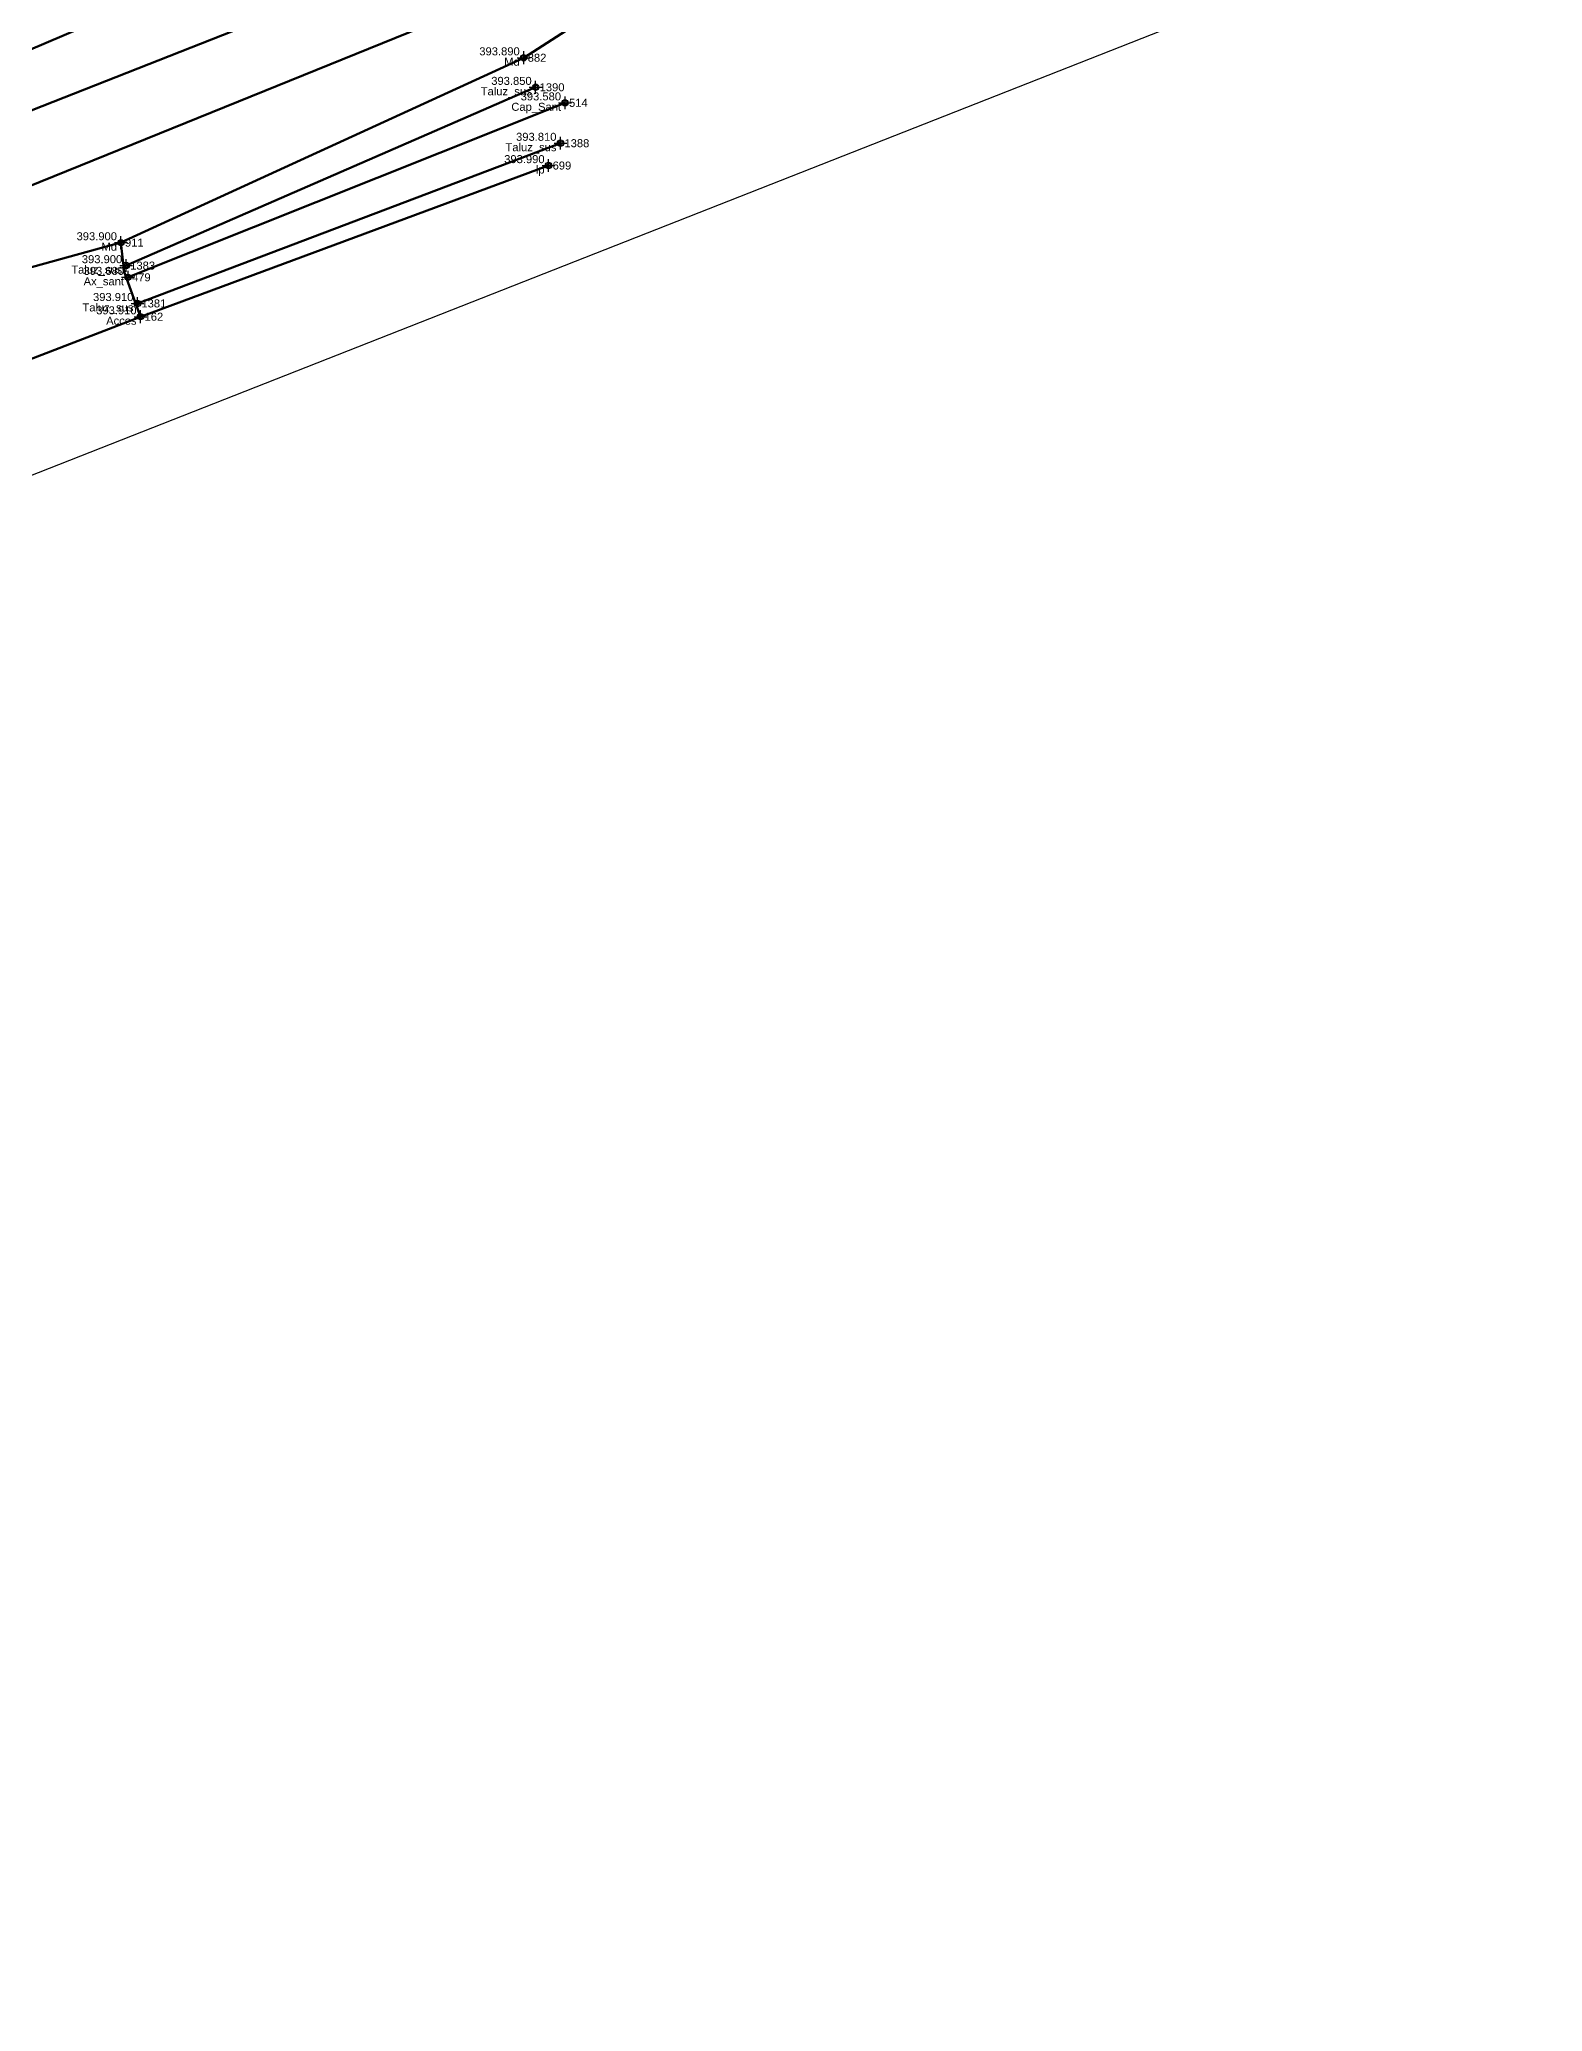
# Model space of a CAD drawing. Extents: x 396921 to 401273, y 555385 to 556691.
# Drawn here: x 401140.4 to 401187.4, y 555476.6 to 555538.2 of the extents above; entities that cross this region are included whole.
import ezdxf
from ezdxf.enums import TextEntityAlignment as Align

# ---------------------------------------------------------------- set-up
doc = ezdxf.new("R2010")
doc.units = 0
doc.header["$PDMODE"] = 34
doc.header["$PDSIZE"] = 0.2
for name, color, linetype in [('Boundary', 30, 'Continuous'), ('TOPO_CERC', 1, 'Continuous'), ('TOPO_CODE', 7, 'Continuous'), ('TOPO_ELEVATION', 7, 'Continuous'), ('TOPO_POINT_ID', 7, 'Continuous'), ('TOPO_POINTS', 7, 'Continuous'), ('TOPO_SYMBOL', 1, 'Continuous')]:
    doc.layers.add(name, color=color, linetype=linetype)
doc.layers.add('RO-LINES-LIN', color=7, linetype='Continuous', lineweight=25)
doc.styles.get("Standard").update_dxf_attribs({"font": 'arial.ttf'})

# ---------------------------------------------------------------- blocks, each defined once
blk = doc.blocks.new('PUNCTOPO')
at = {"layer": 'TOPO_CERC'}
blk.add_circle((0, 0), 0.25, dxfattribs=at)
at = {"layer": 'TOPO_SYMBOL'}
blk.add_point((0, 0), dxfattribs=at)

msp = doc.modelspace()

# ---------------------------------------------------------------- linework, layer by layer
at = {"layer": 'Boundary'}
msp.add_lwpolyline([(400782.27, 555419.966), (400797.443, 555426.234), (400823.731, 555430.88), (400845.583, 555433.73), (400857.374, 555427.942), (400863.163, 555414.672), (400862.601, 555402.472), (400857.601, 555398.287), (400866.931, 555384.958), (400885.38, 555397.162), (400895.546, 555393.538), (400925.352, 555411.951), (401008.877, 555457.734), (401046.565, 555480.639), (401055.061, 555475.118), (401072.195, 555493.804), (401097.17, 555507.715), (401176.75, 555538.999), (401183.742, 555563.846), (401200.309, 555592.866), (401215.918, 555634.989), (401234.326, 555668.538)], dxfattribs=at)
at = {"layer": 'RO-LINES-LIN', "lineweight": 100}
for points in [[(401214.159, 555661.389, 395.68), (401208.976, 555638.929, 394.33), (401203.479, 555624.544, 393.87), (401178.708, 555569.229, 393.94), (401168.557, 555549.789, 393.88), (401164.726, 555545.703, 393.86), (401154.777, 555539.594, 393.87), (401118.275, 555524.8, 393.99), (401021.682, 555476.262, 394.87), (400953.042, 555438.594, 396.3), (400933.143, 555428.093, 396.67), (400917.402, 555420.535, 396.77), (400894.823, 555408.414, 396.69), (400875.034, 555399.312, 395.6)], [(401028.589, 555482.081, 394.72), (401080.095, 555508.961, 394.35), (401085.371, 555511.363, 394.33), (401116.932, 555526.871, 393.9), (401147.427, 555538.866, 393.76), (401153.963, 555541.122, 393.76), (401159.951, 555544.257, 393.81), (401163.825, 555546.807, 393.77), (401167.335, 555550.713, 393.79), (401174.82, 555564.673, 393.85), (401177.619, 555570.293, 393.89), (401185.432, 555586.594, 394.09), (401187.552, 555591.135, 394.14), (401201.649, 555624.844, 393.86), (401204.126, 555631.466, 393.94), (401207.037, 555639.31, 394.24), (401209.238, 555646.509, 395.24)], [(401167.485, 555540.631, 394.13), (401165.66, 555544.162, 393.9), (401155.514, 555537.636, 393.89), (401142.928, 555531.859, 393.9), (401137.557, 555530.384, 393.93), (401119.664, 555522.685, 393.98), (401097.565, 555513.03, 394.3), (401092.411, 555510.045, 394.37), (401071.079, 555499.499, 394.36), (401065.881, 555496.997, 394.32), (401040.578, 555484.418, 394.49), (401035.539, 555481.942, 394.59)], [(401134.661, 555535.58, 393.87), (401144.11, 555539.616, 393.71)], [(401143.092, 555531.143, 393.9), (401155.887, 555536.713, 393.85)], [(401143.148, 555530.777, 393.68), (401156.805, 555536.228, 393.58)], [(401156.662, 555534.966, 393.81), (401143.442, 555529.961, 393.91)], [(401143.541, 555529.546, 393.91), (401156.291, 555534.268, 393.99), (401156.291, 555534.268, 393.99)], [(401137.557, 555530.384, 393.93), (401138.281, 555528.774, 394.032), (401138.633, 555527.656, 394.1), (401143.541, 555529.546, 393.91), (401143.026, 555530.946, 393.904), (401142.928, 555531.859, 393.9)]]:
    msp.add_polyline3d(points, dxfattribs=at)

# ---------------------------------------------------------------- block references
at = {"layer": 'TOPO_POINTS'}
ref = msp.add_blockref('PUNCTOPO', (401155.514, 555537.636, 393.89), dxfattribs=dict(at, xscale=0.25, yscale=0.25, zscale=0.25))
ref.add_attrib('POINT', '882', dxfattribs={"layer": 'TOPO_POINT_ID', "height": 0.25}).set_placement((401155.639, 555537.636, 393.89), align=Align.MIDDLE_LEFT)
ref.add_attrib('ELEVATION', '393.890', dxfattribs={"layer": 'TOPO_ELEVATION', "height": 0.25}).set_placement((401155.389, 555537.636, 393.89), align=Align.BOTTOM_RIGHT)
ref.add_attrib('CODE', 'Md', dxfattribs={"layer": 'TOPO_CODE', "height": 0.25}).set_placement((401155.389, 555537.636, 393.89), align=Align.TOP_RIGHT)
ref = msp.add_blockref('PUNCTOPO', (401155.887, 555536.713, 393.85), dxfattribs=dict(at, xscale=0.25, yscale=0.25, zscale=0.25))
ref.add_attrib('POINT', '1390', dxfattribs={"layer": 'TOPO_POINT_ID', "height": 0.25}).set_placement((401156.012, 555536.713, 393.85), align=Align.MIDDLE_LEFT)
ref.add_attrib('ELEVATION', '393.850', dxfattribs={"layer": 'TOPO_ELEVATION', "height": 0.25}).set_placement((401155.762, 555536.713, 393.85), align=Align.BOTTOM_RIGHT)
ref.add_attrib('CODE', 'Taluz_sus', dxfattribs={"layer": 'TOPO_CODE', "height": 0.25}).set_placement((401155.762, 555536.713, 393.85), align=Align.TOP_RIGHT)
ref = msp.add_blockref('PUNCTOPO', (401156.805, 555536.228, 393.58), dxfattribs=dict(at, xscale=0.25, yscale=0.25, zscale=0.25))
ref.add_attrib('POINT', '514', dxfattribs={"layer": 'TOPO_POINT_ID', "height": 0.25}).set_placement((401156.93, 555536.228, 393.58), align=Align.MIDDLE_LEFT)
ref.add_attrib('ELEVATION', '393.580', dxfattribs={"layer": 'TOPO_ELEVATION', "height": 0.25}).set_placement((401156.68, 555536.228, 393.58), align=Align.BOTTOM_RIGHT)
ref.add_attrib('CODE', 'Cap_Sant', dxfattribs={"layer": 'TOPO_CODE', "height": 0.25}).set_placement((401156.68, 555536.228, 393.58), align=Align.TOP_RIGHT)
ref = msp.add_blockref('PUNCTOPO', (401156.662, 555534.966, 393.81), dxfattribs=dict(at, xscale=0.25, yscale=0.25, zscale=0.25))
ref.add_attrib('POINT', '1388', dxfattribs={"layer": 'TOPO_POINT_ID', "height": 0.25}).set_placement((401156.787, 555534.966, 393.81), align=Align.MIDDLE_LEFT)
ref.add_attrib('ELEVATION', '393.810', dxfattribs={"layer": 'TOPO_ELEVATION', "height": 0.25}).set_placement((401156.537, 555534.966, 393.81), align=Align.BOTTOM_RIGHT)
ref.add_attrib('CODE', 'Taluz_sus', dxfattribs={"layer": 'TOPO_CODE', "height": 0.25}).set_placement((401156.537, 555534.966, 393.81), align=Align.TOP_RIGHT)
ref = msp.add_blockref('PUNCTOPO', (401156.291, 555534.268, 393.99), dxfattribs=dict(at, xscale=0.25, yscale=0.25, zscale=0.25))
ref.add_attrib('POINT', '699', dxfattribs={"layer": 'TOPO_POINT_ID', "height": 0.25}).set_placement((401156.416, 555534.268, 393.99), align=Align.MIDDLE_LEFT)
ref.add_attrib('ELEVATION', '393.990', dxfattribs={"layer": 'TOPO_ELEVATION', "height": 0.25}).set_placement((401156.166, 555534.268, 393.99), align=Align.BOTTOM_RIGHT)
ref.add_attrib('CODE', 'lp', dxfattribs={"layer": 'TOPO_CODE', "height": 0.25}).set_placement((401156.166, 555534.268, 393.99), align=Align.TOP_RIGHT)
ref = msp.add_blockref('PUNCTOPO', (401142.928, 555531.859, 393.9), dxfattribs=dict(at, xscale=0.25, yscale=0.25, zscale=0.25))
ref.add_attrib('POINT', '911', dxfattribs={"layer": 'TOPO_POINT_ID', "height": 0.25}).set_placement((401143.053, 555531.859, 393.9), align=Align.MIDDLE_LEFT)
ref.add_attrib('ELEVATION', '393.900', dxfattribs={"layer": 'TOPO_ELEVATION', "height": 0.25}).set_placement((401142.803, 555531.859, 393.9), align=Align.BOTTOM_RIGHT)
ref.add_attrib('CODE', 'Md', dxfattribs={"layer": 'TOPO_CODE', "height": 0.25}).set_placement((401142.803, 555531.859, 393.9), align=Align.TOP_RIGHT)
ref = msp.add_blockref('PUNCTOPO', (401143.092, 555531.143, 393.9), dxfattribs=dict(at, xscale=0.25, yscale=0.25, zscale=0.25))
ref.add_attrib('POINT', '1383', dxfattribs={"layer": 'TOPO_POINT_ID', "height": 0.25}).set_placement((401143.217, 555531.143, 393.9), align=Align.MIDDLE_LEFT)
ref.add_attrib('ELEVATION', '393.900', dxfattribs={"layer": 'TOPO_ELEVATION', "height": 0.25}).set_placement((401142.967, 555531.143, 393.9), align=Align.BOTTOM_RIGHT)
ref.add_attrib('CODE', 'Taluz_sus', dxfattribs={"layer": 'TOPO_CODE', "height": 0.25}).set_placement((401142.967, 555531.143, 393.9), align=Align.TOP_RIGHT)
ref = msp.add_blockref('PUNCTOPO', (401143.148, 555530.777, 393.68), dxfattribs=dict(at, xscale=0.25, yscale=0.25, zscale=0.25))
ref.add_attrib('POINT', '479', dxfattribs={"layer": 'TOPO_POINT_ID', "height": 0.25}).set_placement((401143.273, 555530.777, 393.68), align=Align.MIDDLE_LEFT)
ref.add_attrib('ELEVATION', '393.680', dxfattribs={"layer": 'TOPO_ELEVATION', "height": 0.25}).set_placement((401143.023, 555530.777, 393.68), align=Align.BOTTOM_RIGHT)
ref.add_attrib('CODE', 'Ax_sant', dxfattribs={"layer": 'TOPO_CODE', "height": 0.25}).set_placement((401143.023, 555530.777, 393.68), align=Align.TOP_RIGHT)
ref = msp.add_blockref('PUNCTOPO', (401143.442, 555529.961, 393.91), dxfattribs=dict(at, xscale=0.25, yscale=0.25, zscale=0.25))
ref.add_attrib('POINT', '1381', dxfattribs={"layer": 'TOPO_POINT_ID', "height": 0.25}).set_placement((401143.567, 555529.961, 393.91), align=Align.MIDDLE_LEFT)
ref.add_attrib('ELEVATION', '393.910', dxfattribs={"layer": 'TOPO_ELEVATION', "height": 0.25}).set_placement((401143.317, 555529.961, 393.91), align=Align.BOTTOM_RIGHT)
ref.add_attrib('CODE', 'Taluz_sus', dxfattribs={"layer": 'TOPO_CODE', "height": 0.25}).set_placement((401143.317, 555529.961, 393.91), align=Align.TOP_RIGHT)
ref = msp.add_blockref('PUNCTOPO', (401143.541, 555529.546, 393.91), dxfattribs=dict(at, xscale=0.25, yscale=0.25, zscale=0.25))
ref.add_attrib('POINT', '162', dxfattribs={"layer": 'TOPO_POINT_ID', "height": 0.25}).set_placement((401143.666, 555529.546, 393.91), align=Align.MIDDLE_LEFT)
ref.add_attrib('ELEVATION', '393.910', dxfattribs={"layer": 'TOPO_ELEVATION', "height": 0.25}).set_placement((401143.416, 555529.546, 393.91), align=Align.BOTTOM_RIGHT)
ref.add_attrib('CODE', 'Acces', dxfattribs={"layer": 'TOPO_CODE', "height": 0.25}).set_placement((401143.416, 555529.546, 393.91), align=Align.TOP_RIGHT)

doc.saveas('drawing.dxf')
